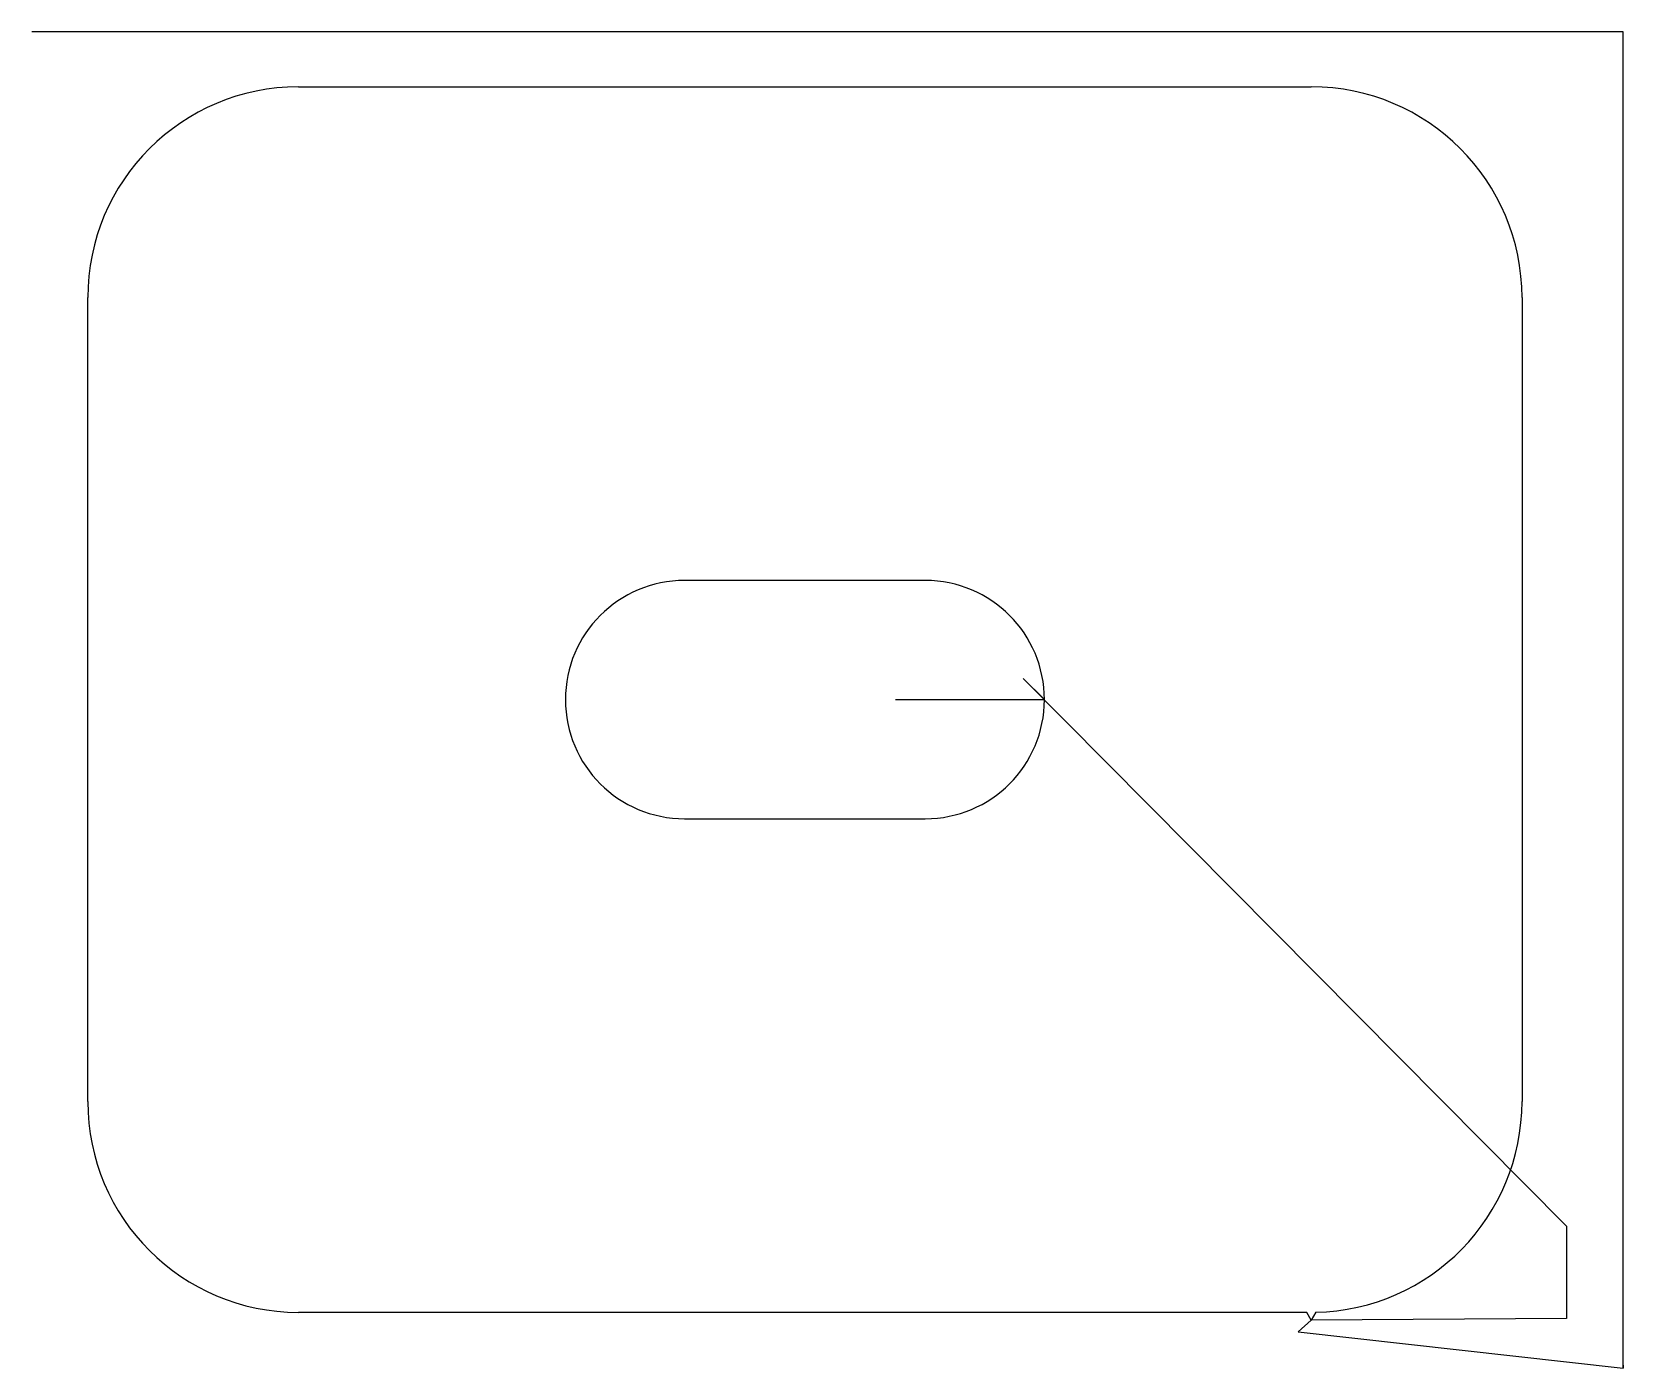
# Model space of a CAD drawing. Header units: metres. Extents: x 342 to 876, y 545 to 994.
import ezdxf

# ---------------------------------------------------------------- set-up
doc = ezdxf.new("R2010")
doc.units = ezdxf.units.M

msp = doc.modelspace()

# ---------------------------------------------------------------- linework, layer by layer
at = {"layer": 'TOOL_0'}
for p, q in [((343, 993.507), (342, 993.507)), ((876.234, 993.507), (343, 993.507)), ((876.234, 545.779), (876.234, 993.507)), ((431.525, 975.029), (771.525, 975.029)), ((360.775, 634.279), (360.775, 904.279)), ((842.275, 904.279), (842.275, 634.279)), ((641.925, 809.28), (561.125, 809.28)), ((681.925, 769.28), (674.854, 776.351)), ((674.854, 776.351), (857.164, 592.465)), ((631.925, 769.28), (681.925, 769.28)), ((561.125, 729.28), (641.925, 729.28)), ((857.164, 592.465), (857.164, 561.425)), ((770.025, 563.529), (431.525, 563.529)), ((771.539, 560.937), (770.025, 563.529)), ((773.025, 563.545), (771.539, 560.937)), ((857.164, 561.425), (771.539, 560.937)), ((771.539, 560.937), (767.158, 557.033)), ((767.158, 557.033), (876.234, 544.779)), ((876.234, 544.779), (876.234, 545.779)), ((876.234, 545.779), (876.234, 544.779)), ((876.234, 544.779), (876.234, 545.779))]:
    msp.add_line(p, q, dxfattribs=at)
for centre, radius, start, end in [((431.525, 904.279), 70.75, 90, 180), ((771.525, 904.279), 70.75, 0, 90), ((561.125, 769.28), 40, 90, 270), ((641.925, 769.28), 40, 0, 90), ((641.925, 769.28), 40, 270, 0), ((431.525, 634.279), 70.75, 180, 270), ((771.525, 634.279), 70.75, 271.21484, 0)]:
    msp.add_arc(centre, radius, start, end, dxfattribs=at)

doc.saveas('drawing.dxf')
